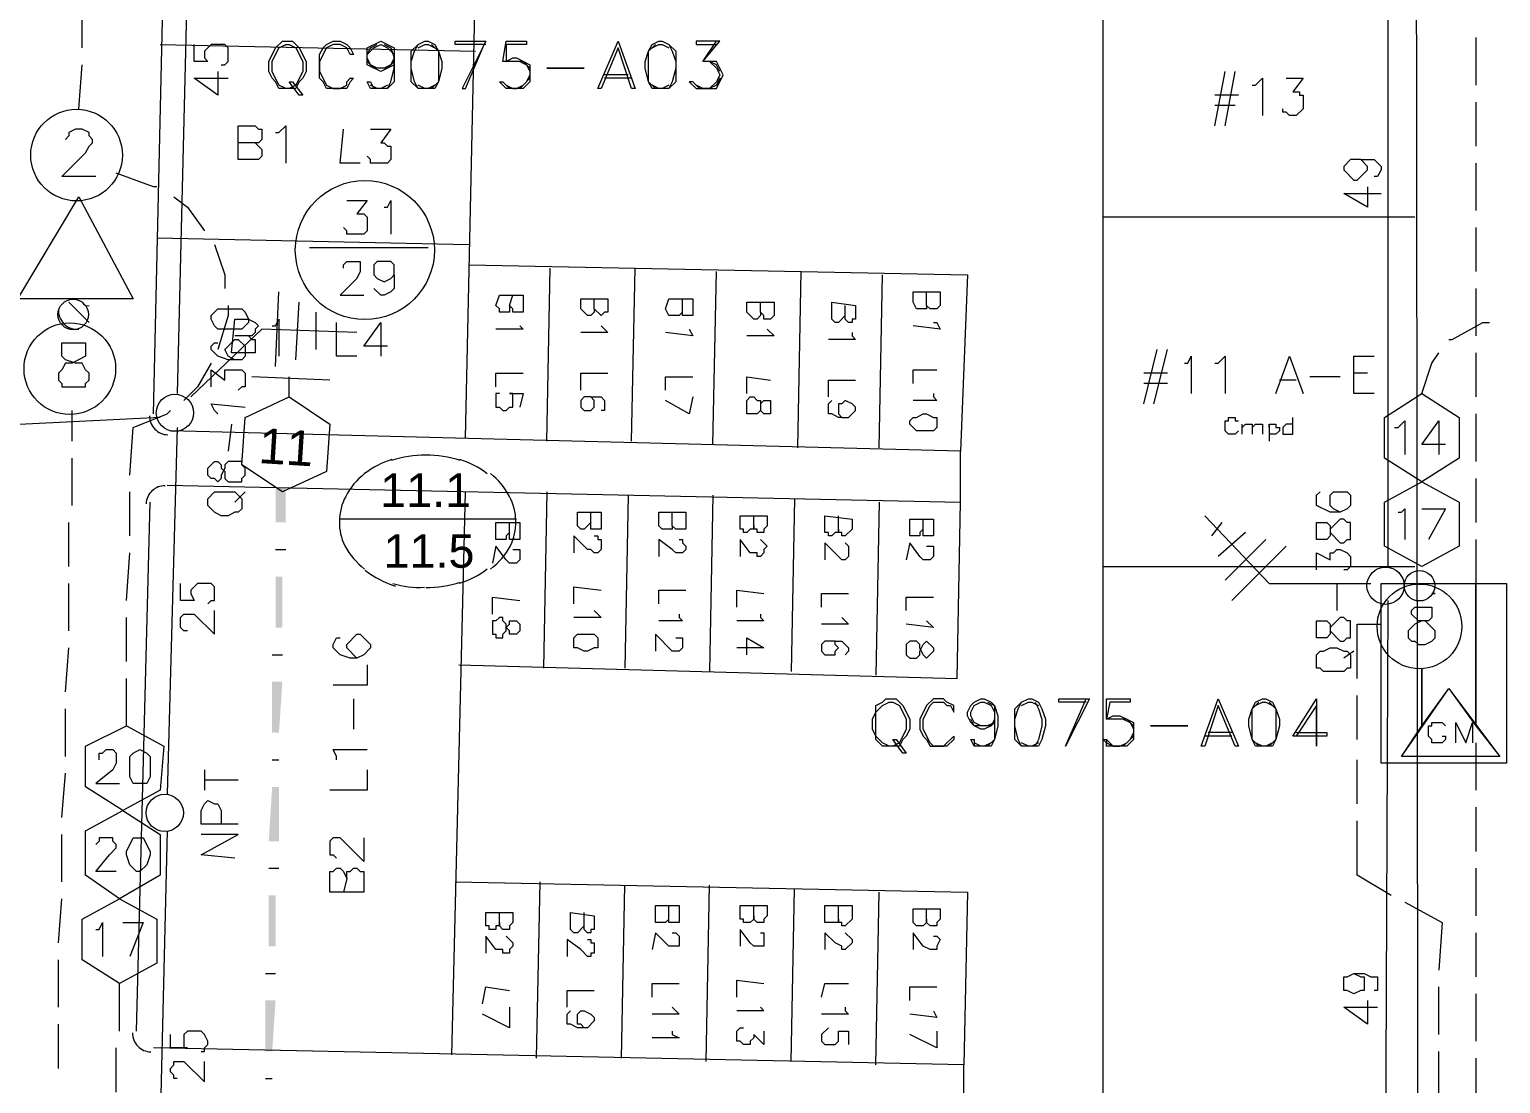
# Model space of a CAD drawing. Header units: millimetres. Extents: x 5.9 to 40.1, y 2 to 30.5.
# Drawn here: x 24.974 to 26.982, y 11.418 to 12.857 of the extents above; entities that cross this region are included whole.
import ezdxf

# ---------------------------------------------------------------- set-up
doc = ezdxf.new("R2010")
doc.units = ezdxf.units.MM
for name, color, linetype, true_color in [('PDF_S31$Actives-Amplifier', 92, 'Continuous', 0x00b800), ('PDF_S31$Actives-LineExtender', 94, 'Continuous', 0x009500), ('PDF_S31$Cable-565', 23, 'Continuous', 0xdd8a6e), ('PDF_S31$LOTS', 254, 'Continuous', 0xdcdcdc), ('PDF_S31$ROAD', 8, 'Continuous', 0x808080), ('PDF_S31$SDU', 157, 'Continuous', 0x396472), ('PDF_S31$Symbols-EndOfLine', 15, 'Continuous', 0x954a4a), ('PDF_S31$Symbols-Ground', 12, 'Continuous', 0xb80000)]:
    doc.layers.add(name, color=color, linetype=linetype, true_color=true_color)
for name, color, linetype in [('PDF_S31$CAAER01', 7, 'Continuous'), ('PDF_S31$CAEOL01', 7, 'Continuous'), ('PDF_S31$CATRM01', 7, 'Continuous'), ('PDF_S31$Passives-Highleg', 7, 'Continuous'), ('PDF_S31$Passives-Splt2way', 7, 'Continuous'), ('PDF_S31$Passives-TapOffs', 7, 'Continuous'), ('PDF_S31$POLE', 7, 'Continuous'), ('PDF_S31$STRAND', 7, 'Continuous'), ('PDF_S31$TPSYM01', 7, 'Continuous'), ('PDF_Text', 7, 'Continuous')]:
    doc.layers.add(name, color=color, linetype=linetype)
doc.styles.add('PDF ArialMT', font='arial.ttf')

msp = doc.modelspace()

# ---------------------------------------------------------------- hatches: boundary and pattern name
at = {"layer": 'PDF_S31$CAAER01', "transparency": 33554559}
for points in [[(25.3239, 12.2304), (25.3101, 12.2304), (25.3239, 12.1842)], [(25.3239, 12.1842), (25.3101, 12.2304), (25.3101, 12.1842)], [(25.3193, 12.1101), (25.3101, 12.1101), (25.3193, 12.0407)], [(25.3193, 12.0407), (25.3101, 12.1101), (25.3101, 12.0407)], [(25.3193, 11.9667), (25.3054, 11.9667), (25.3147, 11.8973)], [(25.3147, 11.8973), (25.3054, 11.9667), (25.3054, 11.8973)], [(25.3147, 11.7492), (25.3054, 11.8233), (25.3008, 11.7492)], [(25.3147, 11.8233), (25.3054, 11.8233), (25.3147, 11.7492)], [(25.3101, 11.6752), (25.3008, 11.6752), (25.3101, 11.6058)], [(25.3101, 11.6058), (25.3008, 11.6752), (25.3008, 11.6058)], [(25.3101, 11.5318), (25.2962, 11.5318), (25.3054, 11.4624)], [(25.3054, 11.4624), (25.2962, 11.5318), (25.2962, 11.4624)]]:
    msp.add_hatch(color=256, dxfattribs=at).paths.add_polyline_path(points)

# ---------------------------------------------------------------- linework, layer by layer
at = {"layer": 'PDF_S31$Actives-Amplifier', "lineweight": 13}
for points in [[(26.8185, 11.8556), (26.8185, 12.1009), (26.9897, 12.1009), (26.9897, 11.8556)], [(26.948, 11.9065), (26.948, 12.1009)], [(26.8647, 12.0685), (26.8879, 12.0685), (26.8879, 12.0546), (26.8832, 12.05), (26.874, 12.05), (26.8647, 12.0454), (26.8555, 12.0361), (26.8555, 12.0268), (26.8601, 12.0222), (26.8647, 12.0222), (26.8694, 12.0176), (26.8786, 12.0176), (26.8879, 12.0222), (26.8925, 12.0268), (26.8925, 12.0361), (26.8786, 12.05), (26.8694, 12.05), (26.8601, 12.0592), (26.8601, 12.0639)], [(26.874, 11.9065), (26.874, 11.9852), (26.874, 11.9065), (26.911, 11.9574), (26.948, 11.9065), (26.9804, 11.8649), (26.8462, 11.8649)], [(26.8462, 11.8649), (26.911, 11.9574), (26.9804, 11.8649)], [(26.1429, 11.9436), (26.1568, 11.9436), (26.1661, 11.9343), (26.1753, 11.9158), (26.1753, 11.9019), (26.1707, 11.8927), (26.1661, 11.888), (26.1614, 11.8788), (26.1383, 11.8788), (26.129, 11.888), (26.129, 11.8927), (26.1244, 11.9019), (26.1244, 11.9158), (26.129, 11.9251), (26.129, 11.9343), (26.1383, 11.9389)], [(26.1475, 11.9389), (26.1522, 11.9389), (26.1614, 11.9343), (26.1707, 11.9158), (26.1707, 11.9019), (26.1614, 11.8834), (26.1522, 11.8788), (26.1475, 11.8788), (26.1383, 11.8834), (26.129, 11.8927), (26.129, 11.9251), (26.1383, 11.9343)], [(26.2355, 11.8927), (26.2355, 11.888), (26.2262, 11.8788), (26.2216, 11.8788), (26.2077, 11.8788), (26.2031, 11.8834), (26.1938, 11.9019), (26.1938, 11.9158), (26.2031, 11.9343), (26.2077, 11.9389), (26.2216, 11.9389), (26.2262, 11.9343), (26.2308, 11.9343), (26.2355, 11.9251), (26.2355, 11.9343), (26.2262, 11.9389), (26.2216, 11.9436), (26.2077, 11.9436), (26.1984, 11.9343), (26.1892, 11.9158), (26.1892, 11.9019), (26.1938, 11.8927), (26.1984, 11.888), (26.2031, 11.8788), (26.2077, 11.8788), (26.2216, 11.8788)], [(26.3373, 11.9436), (26.3419, 11.9436), (26.3511, 11.9389), (26.3558, 11.9297), (26.3604, 11.9158), (26.3604, 11.9065), (26.3558, 11.888), (26.3511, 11.8788), (26.328, 11.8788), (26.3187, 11.888), (26.3187, 11.9297), (26.328, 11.9389)], [(26.4483, 11.9389), (26.4437, 11.9158), (26.4437, 11.9436), (26.4761, 11.9436), (26.4761, 11.9389)], [(26.5964, 11.9436), (26.6241, 11.8788), (26.6195, 11.8788), (26.5964, 11.9343), (26.5779, 11.8788), (26.5732, 11.8788)], [(26.6565, 11.9436), (26.6611, 11.9436), (26.6704, 11.9389), (26.675, 11.9297), (26.6797, 11.9158), (26.6797, 11.9065), (26.675, 11.888), (26.6704, 11.8788), (26.6473, 11.8788), (26.6426, 11.888), (26.638, 11.9065), (26.638, 11.9158), (26.6426, 11.9297), (26.6473, 11.9389)], [(26.5547, 11.9065), (26.5038, 11.9065)], [(26.1707, 11.8695), (26.1661, 11.8695), (26.1522, 11.888), (26.1568, 11.888)]]:
    msp.add_lwpolyline(points, close=True, dxfattribs=at)
for points in [[(26.291, 11.9204), (26.291, 11.9112), (26.2864, 11.9065), (26.2771, 11.9019), (26.2725, 11.9019), (26.2632, 11.9065), (26.2586, 11.9112), (26.254, 11.9204), (26.254, 11.9251), (26.2586, 11.9343), (26.2632, 11.9389), (26.2725, 11.9436), (26.2771, 11.9436), (26.2864, 11.9389), (26.291, 11.9343), (26.2956, 11.9204), (26.2956, 11.9065), (26.291, 11.888), (26.2864, 11.8788), (26.2632, 11.8788), (26.2586, 11.888), (26.2632, 11.888), (26.2632, 11.8788)], [(26.2725, 11.9065), (26.2632, 11.9112), (26.2586, 11.9204), (26.2586, 11.9251), (26.2632, 11.9343), (26.2725, 11.9389), (26.2771, 11.9389), (26.2864, 11.9343), (26.291, 11.9251)], [(26.2586, 11.9251), (26.2632, 11.9343), (26.2725, 11.9389)], [(26.2817, 11.9389), (26.291, 11.9343), (26.291, 11.888), (26.2817, 11.8788)], [(26.328, 11.8788), (26.3234, 11.888), (26.3187, 11.9065), (26.3187, 11.9158), (26.3234, 11.9297), (26.328, 11.9389)], [(26.328, 11.9343), (26.3373, 11.9389), (26.3419, 11.9389), (26.3511, 11.9343)], [(26.3465, 11.9389), (26.3511, 11.9297), (26.3558, 11.9158), (26.3558, 11.9065), (26.3511, 11.888), (26.3465, 11.8788)], [(26.4159, 11.9389), (26.3789, 11.9389), (26.3789, 11.9436), (26.4205, 11.9436), (26.3881, 11.8788), (26.4159, 11.9436)], [(26.6519, 11.8788), (26.6426, 11.888), (26.6426, 11.9297), (26.6519, 11.9389)], [(26.6473, 11.9343), (26.6565, 11.9389), (26.6611, 11.9389), (26.6704, 11.9343)], [(26.6658, 11.9389), (26.675, 11.9297), (26.675, 11.888), (26.6658, 11.8788)], [(26.7028, 11.8973), (26.7444, 11.8973), (26.7444, 11.8927), (26.6982, 11.8927), (26.7305, 11.9436), (26.7305, 11.8788), (26.7305, 11.9343), (26.7028, 11.8927)], [(26.291, 11.9158), (26.2864, 11.9065), (26.2632, 11.9065), (26.2586, 11.9158)], [(26.291, 11.9112), (26.2817, 11.9065)], [(26.4807, 11.9065), (26.4714, 11.9158), (26.4437, 11.9158), (26.4529, 11.9204), (26.4622, 11.9204), (26.4714, 11.9158), (26.4807, 11.9112), (26.4807, 11.888), (26.4714, 11.8788), (26.4437, 11.8788), (26.4437, 11.8834), (26.439, 11.888), (26.4437, 11.888), (26.4437, 11.8834), (26.4529, 11.8788), (26.4622, 11.8788), (26.4714, 11.8834), (26.4807, 11.8927)], [(26.4668, 11.9158), (26.4761, 11.9112), (26.4807, 11.9019), (26.4807, 11.8973), (26.4761, 11.888), (26.4668, 11.8788)], [(26.9017, 11.8927), (26.9064, 11.8927), (26.9064, 11.888), (26.9017, 11.8834), (26.8879, 11.8834), (26.8879, 11.888), (26.8832, 11.8927), (26.8832, 11.9065), (26.8879, 11.9065), (26.8879, 11.9112), (26.9017, 11.9112), (26.9064, 11.9065)], [(26.9203, 11.8834), (26.9203, 11.9112), (26.9341, 11.8834), (26.9434, 11.9112), (26.9434, 11.8834)], [(26.4437, 11.888), (26.4529, 11.8788)], [(26.6149, 11.8927), (26.5779, 11.8927)], [(26.6149, 11.8973), (26.5825, 11.8973)], [(26.2864, 11.8834), (26.2771, 11.8788), (26.2725, 11.8788), (26.2632, 11.8834)], [(26.3511, 11.8834), (26.3419, 11.8788), (26.3373, 11.8788), (26.328, 11.8834)], [(26.6704, 11.8834), (26.6611, 11.8788), (26.6565, 11.8788), (26.6473, 11.8834)]]:
    msp.add_lwpolyline(points, dxfattribs=at)
msp.add_circle((26.8709, 12.0423), 0.0578, dxfattribs=at)
at = {"layer": 'PDF_S31$Actives-LineExtender', "lineweight": 9}
for points in [[(25.3193, 12.8412), (25.3332, 12.8412), (25.3424, 12.8319), (25.3517, 12.8134), (25.3517, 12.7996), (25.3471, 12.7903), (25.3424, 12.7857), (25.3378, 12.7764), (25.3147, 12.7764), (25.3101, 12.7857), (25.3054, 12.7903), (25.3008, 12.7996), (25.3008, 12.8134), (25.3101, 12.8319)], [(25.3239, 12.8366), (25.3286, 12.8366), (25.3378, 12.8319), (25.3471, 12.8134), (25.3471, 12.7996), (25.3378, 12.781), (25.3286, 12.7764), (25.3239, 12.7764), (25.3147, 12.781), (25.3054, 12.7996), (25.3054, 12.8134), (25.3147, 12.8319)], [(25.3702, 12.8227), (25.3748, 12.8319), (25.3795, 12.8366), (25.3887, 12.8412), (25.398, 12.8412), (25.4072, 12.8366), (25.4118, 12.8319), (25.4165, 12.8227), (25.4118, 12.8227), (25.4072, 12.8319), (25.398, 12.8366), (25.3887, 12.8366), (25.3795, 12.8319), (25.3702, 12.8134), (25.3702, 12.7996), (25.3795, 12.781), (25.3887, 12.7764), (25.3795, 12.7764), (25.3748, 12.7857), (25.3702, 12.7903), (25.3702, 12.7996), (25.3702, 12.8134)], [(25.5136, 12.8412), (25.5183, 12.8412), (25.5275, 12.8366), (25.5322, 12.8273), (25.5368, 12.8134), (25.5368, 12.8042), (25.5322, 12.7857), (25.5275, 12.7764), (25.5044, 12.7764), (25.4951, 12.7857), (25.4951, 12.8273), (25.5044, 12.8366)], [(25.7774, 12.8412), (25.8005, 12.7764), (25.7959, 12.7764), (25.7774, 12.8319), (25.7542, 12.7764), (25.7496, 12.7764)], [(25.8329, 12.8412), (25.8375, 12.8412), (25.8468, 12.8366), (25.856, 12.8273), (25.856, 12.7857), (25.8468, 12.7764), (25.8237, 12.7764), (25.819, 12.7857), (25.8144, 12.8042), (25.8144, 12.8134), (25.819, 12.8273), (25.8237, 12.8366)], [(25.4072, 12.7764), (25.398, 12.7764), (25.4072, 12.781), (25.4072, 12.7857), (25.4118, 12.7903), (25.4165, 12.7903), (25.4118, 12.7857)], [(25.7311, 12.8042), (25.6802, 12.8042)], [(25.3471, 12.7672), (25.3424, 12.7672), (25.3286, 12.7857), (25.3332, 12.7857)], [(25.398, 12.7764), (25.3887, 12.7764)], [(24.9584, 12.4895), (25.0417, 12.6284), (25.1157, 12.4895)]]:
    msp.add_lwpolyline(points, close=True, dxfattribs=at)
for points in [[(25.472, 12.8088), (25.4535, 12.7996), (25.435, 12.8088), (25.435, 12.8319), (25.4535, 12.8412), (25.472, 12.8319), (25.472, 12.7857), (25.4627, 12.7764), (25.4396, 12.7764), (25.435, 12.7857), (25.4396, 12.7857), (25.4442, 12.7764)], [(25.4489, 12.8042), (25.4396, 12.8088), (25.435, 12.8181), (25.435, 12.8227), (25.4396, 12.8319), (25.4489, 12.8366)], [(25.435, 12.8227), (25.4442, 12.8319), (25.4535, 12.8366), (25.4627, 12.8319), (25.472, 12.8227)], [(25.4581, 12.8366), (25.4674, 12.8319), (25.472, 12.8181)], [(25.5044, 12.7764), (25.4998, 12.7857), (25.4951, 12.8042), (25.4951, 12.8134), (25.4998, 12.8273), (25.5044, 12.8366)], [(25.5044, 12.8319), (25.5136, 12.8366), (25.5183, 12.8366), (25.5275, 12.8319)], [(25.5229, 12.8366), (25.5322, 12.8273), (25.5322, 12.7857), (25.5229, 12.7764)], [(25.5969, 12.8366), (25.5949, 12.8366), (25.5969, 12.8412), (25.5946, 12.8366), (25.5645, 12.7764), (25.5692, 12.7764), (25.5949, 12.8366), (25.5946, 12.8366), (25.5553, 12.8366), (25.5553, 12.8412), (25.5969, 12.8412)], [(25.6571, 12.8042), (25.6478, 12.8134), (25.6201, 12.8134), (25.6247, 12.8412), (25.6525, 12.8412), (25.6525, 12.8366), (25.6247, 12.8366), (25.6247, 12.8134), (25.6339, 12.8181), (25.6386, 12.8181), (25.6571, 12.8088), (25.6571, 12.7857), (25.6478, 12.7764), (25.6247, 12.7764), (25.6154, 12.7857), (25.6201, 12.7857), (25.6247, 12.781), (25.6339, 12.7764), (25.6386, 12.7764), (25.6478, 12.781), (25.6571, 12.7903)], [(25.8283, 12.7764), (25.819, 12.7857), (25.819, 12.8273), (25.8283, 12.8366)], [(25.8237, 12.8319), (25.8329, 12.8366), (25.8375, 12.8366), (25.8468, 12.8319)], [(25.8468, 12.8366), (25.8514, 12.8273), (25.856, 12.8134), (25.856, 12.8042), (25.8514, 12.7857), (25.8468, 12.7764)], [(25.9023, 12.8134), (25.9116, 12.8042), (25.9162, 12.7949), (25.9116, 12.7857), (25.9023, 12.7764), (25.8931, 12.7764), (25.8838, 12.781), (25.8792, 12.7857), (25.8746, 12.7857), (25.8838, 12.7764), (25.9116, 12.7764), (25.9208, 12.7949), (25.9116, 12.8134), (25.8931, 12.8134), (25.9162, 12.8412), (25.8838, 12.8412), (25.8838, 12.8366), (25.9116, 12.8366)], [(25.9162, 12.7996), (25.9116, 12.8088), (25.9023, 12.8134), (25.8931, 12.8134), (25.9116, 12.8412)], [(25.472, 12.8134), (25.4627, 12.8042), (25.4442, 12.8042), (25.435, 12.8134)], [(25.4627, 12.7764), (25.4674, 12.7857), (25.472, 12.8042), (25.472, 12.8181), (25.4674, 12.8088), (25.4581, 12.8042)], [(25.6432, 12.8134), (25.6525, 12.8088), (25.6571, 12.7996), (25.6571, 12.7949), (25.6525, 12.7857), (25.6432, 12.7764)], [(25.7913, 12.7949), (25.7589, 12.7949)], [(25.7959, 12.7903), (25.7589, 12.7903)], [(25.9162, 12.7903), (25.9116, 12.781), (25.9023, 12.7764)], [(25.4627, 12.781), (25.4535, 12.7764), (25.4489, 12.7764), (25.4396, 12.781)], [(25.5275, 12.781), (25.5183, 12.7764), (25.5136, 12.7764), (25.5044, 12.781)], [(25.6201, 12.7857), (25.6293, 12.7764)], [(25.8468, 12.781), (25.8375, 12.7764), (25.8329, 12.7764), (25.8237, 12.781)], [(25.8792, 12.7857), (25.8884, 12.7764)]]:
    msp.add_lwpolyline(points, dxfattribs=at)
at = {"layer": 'PDF_S31$CAAER01', "lineweight": 0}
for points in [[(25.3101, 12.1471), (25.3239, 12.1471)], [(25.3054, 12.0037), (25.3193, 12.0037)], [(25.3054, 11.8603), (25.3147, 11.8603)], [(25.3008, 11.7122), (25.3147, 11.7122)], [(25.2962, 11.5688), (25.3101, 11.5688)], [(25.2962, 11.4253), (25.3054, 11.4253)]]:
    msp.add_lwpolyline(points, dxfattribs=at)
at = {"layer": 'PDF_S31$Cable-565', "lineweight": 13}
for points in [[(25.0463, 12.8319), (25.0463, 12.8921)], [(26.948, 12.8458), (26.948, 12.781)], [(25.0417, 12.7487), (25.0463, 12.8088)], [(26.948, 12.7579), (26.948, 12.6978)], [(26.948, 12.6746), (26.948, 12.6098)], [(25.1481, 12.6422), (25.1435, 12.6422), (25.0926, 12.6607)], [(25.1712, 12.6284), (25.1898, 12.6145), (25.2129, 12.5821)], [(26.948, 12.5867), (26.948, 12.5266)], [(25.2268, 12.5636), (25.2407, 12.5219), (25.2407, 12.5034)], [(26.948, 12.5034), (26.948, 12.4387)], [(25.2453, 12.4803), (25.2453, 12.4664), (25.2314, 12.4201)], [(26.911, 12.434), (26.9156, 12.434), (26.9573, 12.4572), (26.9665, 12.4572)], [(26.874, 12.36), (26.8879, 12.4016), (26.8971, 12.4155)], [(26.948, 12.4155), (26.948, 12.3554)], [(25.2221, 12.4016), (25.2036, 12.3692), (25.1851, 12.3507)], [(25.0324, 12.2952), (25.0324, 12.3369)], [(25.1111, 12.2489), (25.1157, 12.3137), (25.162, 12.3322), (25.1666, 12.3369)], [(26.948, 12.3322), (26.948, 12.2675)], [(25.0324, 12.2073), (25.0324, 12.2721)], [(25.1111, 12.1657), (25.1111, 12.2258)], [(26.948, 12.2443), (26.948, 12.1842)], [(25.0278, 12.124), (25.0278, 12.1842)], [(26.948, 12.161), (26.948, 12.1009)], [(25.1065, 12.0777), (25.1111, 12.1425)], [(25.0278, 12.0361), (25.0278, 12.1009)], [(25.1065, 11.9945), (25.1065, 12.0546)], [(26.7861, 11.9713), (26.7861, 12.0454), (26.8185, 12.0454)], [(25.0232, 11.9528), (25.0278, 12.013)], [(25.1065, 11.9065), (25.1065, 11.9713)], [(26.7861, 11.888), (26.7861, 11.9482)], [(26.948, 11.9621), (26.948, 11.9065)], [(25.0232, 11.8649), (25.0232, 11.9297)], [(26.948, 11.8834), (26.948, 11.8186)], [(26.7861, 11.8001), (26.7861, 11.8603)], [(25.0186, 11.7816), (25.0232, 11.8418)], [(26.948, 11.7955), (26.948, 11.7353)], [(26.8323, 11.6752), (26.7861, 11.703), (26.7861, 11.777)], [(25.0186, 11.6937), (25.0186, 11.7585)], [(26.948, 11.7122), (26.948, 11.6474)], [(25.0139, 11.6104), (25.0186, 11.6706)], [(26.8509, 11.6659), (26.9017, 11.6382), (26.8971, 11.5734)], [(26.948, 11.6243), (26.948, 11.5641)], [(25.0139, 11.5225), (25.0139, 11.5873)], [(25.0972, 11.4901), (25.0972, 11.5549)], [(26.8971, 11.4855), (26.8971, 11.5503)], [(26.948, 11.541), (26.948, 11.4762)], [(25.0139, 11.4392), (25.0139, 11.4994)], [(25.0926, 11.4068), (25.0926, 11.467)], [(26.8971, 11.4022), (26.8971, 11.4624)], [(26.948, 11.4531), (26.948, 11.3929)]]:
    msp.add_lwpolyline(points, dxfattribs=at)
at = {"layer": 'PDF_S31$CAEOL01', "lineweight": 9}
for points in [[(25.4688, 12.2702, 0.086815), (25.4315, 12.2508, 0.105757), (25.4058, 12.2198, 0.124555), (25.3972, 12.1857, 0.124555), (25.4045, 12.1523, 0.105757), (25.4315, 12.1206)], [(25.562, 12.2687, 0.07697), (25.5152, 12.276, 0.07697), (25.4683, 12.2687)], [(25.6034, 12.1206, 0.105757), (25.6304, 12.1523, 0.124555), (25.6378, 12.1857, 0.124555), (25.6291, 12.2198, 0.105757), (25.6034, 12.2508)]]:
    msp.add_lwpolyline(points, format="xyb", dxfattribs=at)
msp.add_lwpolyline([(25.6386, 12.1888), (25.398, 12.1888)], dxfattribs=at)
for centre, radius, start, end in [((25.5244, 12.1533), 0.1226, 52.5476, 72.3944), ((25.5152, 12.2274), 0.1365, 232.5476, 252.3945), ((25.5244, 12.2181), 0.1226, 287.6056, 307.4524), ((25.5059, 12.2135), 0.118, 252.3944, 273.642), ((25.5152, 12.2505), 0.155, 270, 287.6056)]:
    msp.add_arc(centre, radius, start, end, dxfattribs=at)
at = {"layer": 'PDF_S31$CATRM01', "lineweight": 9}
for points in [[(25.3841, 12.3785), (25.2777, 12.3831)], [(25.3286, 12.3554), (25.3286, 12.3831)]]:
    msp.add_lwpolyline(points, dxfattribs=at)
at = {"layer": 'PDF_S31$LOTS', "lineweight": 0}
for points in [[(25.5692, 12.2998), (25.583, 12.9245), (25.5923, 13.3548)], [(26.439, 13.2391), (26.439, 11.0135), (26.1244, 11.0135), (26.1429, 10.2732)], [(25.1527, 12.8366), (25.583, 12.8273)], [(26.8647, 12.6006), (26.439, 12.6006)], [(25.1481, 12.5728), (25.5738, 12.5636)], [(25.5738, 12.5358), (26.254, 12.5219), (26.2447, 12.2813)], [(25.6802, 12.2952), (25.6848, 12.5312)], [(25.7959, 12.2952), (25.8005, 12.5312)], [(25.9069, 12.2906), (25.9116, 12.5266)], [(26.0226, 12.286), (26.0272, 12.5266)], [(26.1337, 12.286), (26.1383, 12.5219)], [(25.5507, 11.4577), (25.5692, 12.2258)], [(25.6802, 12.2258), (25.6756, 11.9852)], [(25.5599, 11.9898), (26.2401, 11.9713), (26.2447, 12.2119)], [(25.7913, 12.2212), (25.7866, 11.9852)], [(25.9069, 12.2212), (25.9023, 11.9806)], [(26.018, 12.2166), (26.0134, 11.9806)], [(26.1337, 12.2119), (26.129, 11.9759)], [(26.439, 12.124), (26.8647, 12.124)], [(25.5553, 11.6937), (26.254, 11.6798), (26.2493, 11.4438)], [(25.6663, 11.4531), (25.671, 11.6937)], [(25.782, 11.4531), (25.7866, 11.6891)], [(25.8977, 11.4485), (25.9023, 11.6891)], [(26.0134, 11.4485), (26.018, 11.6844)], [(26.129, 11.4438), (26.1337, 11.6798)]]:
    msp.add_lwpolyline(points, dxfattribs=at)
at = {"layer": 'PDF_S31$Passives-Highleg', "lineweight": 9}
for points in [[(25.0278, 12.4849), (25.0556, 12.4572)], [(26.8925, 12.087), (26.8879, 12.087)]]:
    msp.add_lwpolyline(points, close=True, dxfattribs=at)
for centre in [(25.0339, 12.468), (26.8709, 12.0978)]:
    msp.add_circle(centre, 0.0208, dxfattribs=at)
for centre, radius, start, end in [((25.0394, 12.4734), 0.0256, 174.8056, 275.1944), ((25.0533, 12.4872), 0.00732, 198.4349, 288.4349)]:
    msp.add_arc(centre, radius, start, end, dxfattribs=at)
at = {"layer": 'PDF_S31$Passives-Splt2way', "lineweight": 9}
msp.add_lwpolyline([(25.0648, 12.6561), (25.0186, 12.6561), (25.0509, 12.6885), (25.0556, 12.6978), (25.0602, 12.7024), (25.0602, 12.707), (25.0556, 12.7116), (25.0556, 12.7163), (25.0463, 12.7209), (25.0371, 12.7209), (25.0278, 12.7163), (25.0278, 12.7116), (25.0232, 12.707)], dxfattribs=at)
msp.add_lwpolyline([(25.0186, 12.4294), (25.0509, 12.4294), (25.0509, 12.4109), (25.0324, 12.4016), (25.0232, 12.4016), (25.0186, 12.3924), (25.0139, 12.3878), (25.0139, 12.3785), (25.0186, 12.3739), (25.0186, 12.3692), (25.0509, 12.3692), (25.0509, 12.3739), (25.0556, 12.3785), (25.0556, 12.3878), (25.0509, 12.3924), (25.0463, 12.4016), (25.0371, 12.4016), (25.0232, 12.4063), (25.0186, 12.4109)], close=True, dxfattribs=at)
for centre in [(25.0385, 12.6855), (25.0293, 12.394)]:
    msp.add_circle(centre, 0.0625, dxfattribs=at)
at = {"layer": 'PDF_S31$Passives-TapOffs', "lineweight": 9}
for points in [[(26.8231, 12.3276), (26.874, 12.36), (26.9249, 12.3276), (26.9249, 12.2721), (26.874, 12.2397), (26.8231, 12.2721)], [(26.8231, 12.2119), (26.874, 12.2397), (26.9249, 12.2119), (26.9249, 12.1518), (26.874, 12.124), (26.8231, 12.1518)], [(25.1527, 11.8186), (25.1018, 11.7909), (25.0509, 11.8233), (25.0509, 11.8788), (25.1065, 11.9065), (25.1574, 11.8788)], [(25.125, 11.8742), (25.1342, 11.8695), (25.1389, 11.8649), (25.1389, 11.8371), (25.1342, 11.8279), (25.1157, 11.8279), (25.1111, 11.8371), (25.1111, 11.8649), (25.1157, 11.8695)], [(25.1527, 11.703), (25.0972, 11.6706), (25.0509, 11.703), (25.0509, 11.7631), (25.1018, 11.7909), (25.1527, 11.7585)], [(25.1157, 11.7539), (25.1296, 11.7539), (25.1389, 11.7353), (25.1389, 11.7307), (25.1342, 11.7168), (25.125, 11.7076), (25.1203, 11.7076), (25.1111, 11.7168), (25.1065, 11.7307), (25.1065, 11.7353)], [(25.1481, 11.5827), (25.0972, 11.5549), (25.0463, 11.5873), (25.0463, 11.6428), (25.0972, 11.6706), (25.1481, 11.6428)]]:
    msp.add_lwpolyline(points, close=True, dxfattribs=at)
for points in [[(26.837, 12.3137), (26.8416, 12.3137), (26.8509, 12.323), (26.8509, 12.2767)], [(26.9064, 12.2906), (26.874, 12.2906), (26.8971, 12.323), (26.8971, 12.2767)], [(26.8416, 12.198), (26.8462, 12.198), (26.8509, 12.2027), (26.8509, 12.161)], [(26.874, 12.2027), (26.9064, 12.2027), (26.8832, 12.161)], [(25.0695, 11.8603), (25.0695, 11.8695), (25.0741, 11.8695), (25.0787, 11.8742), (25.088, 11.8742), (25.0926, 11.8695), (25.0926, 11.8556), (25.088, 11.8464), (25.0648, 11.8279), (25.0972, 11.8279)], [(25.0926, 11.7076), (25.0648, 11.7076), (25.0833, 11.7307), (25.0926, 11.74), (25.0926, 11.7446), (25.088, 11.7492), (25.088, 11.7539), (25.0695, 11.7539), (25.0695, 11.7492), (25.0648, 11.7446)], [(25.0648, 11.6289), (25.0695, 11.6289), (25.0741, 11.6382), (25.0741, 11.5919)], [(25.1018, 11.6382), (25.1296, 11.6382), (25.1111, 11.5919)]]:
    msp.add_lwpolyline(points, dxfattribs=at)
at = {"layer": 'PDF_S31$POLE', "lineweight": 0}
for points in [[(25.2221, 12.4618), (25.2221, 12.4664), (25.2314, 12.4757), (25.2638, 12.4757), (25.2684, 12.471), (25.273, 12.4618), (25.273, 12.4572), (25.2638, 12.4479), (25.2314, 12.4479), (25.2268, 12.4525)], [(25.2453, 12.4109), (25.2407, 12.4201), (25.2545, 12.434), (25.2592, 12.434), (25.2684, 12.4248), (25.2684, 12.4109), (25.2638, 12.4063), (25.2545, 12.4063)], [(25.2175, 12.2489), (25.2175, 12.2582), (25.2268, 12.2675), (25.2314, 12.2675), (25.236, 12.2628), (25.236, 12.2582), (25.2407, 12.2536), (25.2407, 12.2443), (25.2453, 12.2397), (25.2638, 12.2397), (25.2638, 12.2443), (25.2684, 12.2489), (25.2684, 12.2582), (25.2638, 12.2628), (25.2638, 12.2675), (25.2453, 12.2675), (25.2407, 12.2628), (25.2407, 12.2582), (25.236, 12.2489), (25.236, 12.2443), (25.2314, 12.2397), (25.2268, 12.2443), (25.2221, 12.2443)], [(25.2175, 12.2073), (25.2175, 12.2166), (25.2268, 12.2258), (25.2545, 12.2258), (25.2638, 12.2166), (25.2638, 12.2027), (25.2592, 12.198), (25.2545, 12.198), (25.2453, 12.1934), (25.236, 12.1934), (25.2268, 12.198)], [(26.7537, 12.2027), (26.7491, 12.2073), (26.7491, 12.2212), (26.7537, 12.2258), (26.7722, 12.2258), (26.7768, 12.2212), (26.7768, 12.2073), (26.7722, 12.2027), (26.7629, 12.198)], [(26.7305, 12.161), (26.7305, 12.1842), (26.7444, 12.1842), (26.7491, 12.1795), (26.7491, 12.1703), (26.7629, 12.1564), (26.7676, 12.1564), (26.7722, 12.161), (26.7768, 12.161), (26.7768, 12.1842), (26.7722, 12.1842), (26.7676, 12.1888), (26.7629, 12.1888), (26.7491, 12.1749), (26.7491, 12.1657), (26.7444, 12.161)], [(26.7305, 12.0268), (26.7305, 12.05), (26.7444, 12.05), (26.7491, 12.0454), (26.7491, 12.0361), (26.7629, 12.0222), (26.7676, 12.0222), (26.7722, 12.0268), (26.7768, 12.0268), (26.7768, 12.05), (26.7722, 12.05), (26.7676, 12.0546), (26.7629, 12.0546), (26.7491, 12.0407), (26.7491, 12.0315), (26.7444, 12.0268)], [(26.7305, 11.9852), (26.7305, 12.0037), (26.7352, 12.0083), (26.7398, 12.0083), (26.7491, 12.013), (26.7583, 12.013), (26.7676, 12.0083), (26.7722, 12.0083), (26.7768, 12.0037), (26.7768, 11.9852), (26.7722, 11.9852), (26.7676, 11.9806), (26.7398, 11.9806), (26.7352, 11.9852)]]:
    msp.add_lwpolyline(points, close=True, dxfattribs=at)
for points in [[(25.2545, 12.4063), (25.2453, 12.4063), (25.2314, 12.4109), (25.2221, 12.4201), (25.2221, 12.4248), (25.2268, 12.4294), (25.2314, 12.4294)], [(25.2221, 12.3692), (25.2221, 12.3924), (25.2407, 12.3785), (25.2407, 12.3924), (25.2638, 12.3924), (25.2684, 12.3878), (25.2684, 12.3692), (25.2638, 12.3692), (25.2592, 12.3646)], [(25.2314, 12.3322), (25.2268, 12.3369), (25.2221, 12.3461), (25.2684, 12.3415)], [(25.2499, 12.3183), (25.2453, 12.2813)], [(25.2684, 12.2258), (25.2545, 12.2119)], [(26.7629, 12.198), (26.7491, 12.198), (26.7305, 12.2073), (26.7305, 12.2212), (26.7352, 12.2258)], [(26.7305, 12.1194), (26.7305, 12.1425), (26.7491, 12.1333), (26.7491, 12.1425), (26.7537, 12.1425), (26.7583, 12.1471), (26.7629, 12.1471), (26.7722, 12.1425), (26.7768, 12.1379), (26.7768, 12.124), (26.7722, 12.1194), (26.7676, 12.1194)], [(26.7583, 12.1009), (26.7583, 12.0639)], [(26.7814, 12.0083), (26.7676, 11.9991)], [(25.2129, 11.8464), (25.2129, 11.8186)], [(25.2592, 11.8325), (25.2129, 11.8325)], [(25.2592, 11.7724), (25.2083, 11.7724), (25.2083, 11.7909), (25.2129, 11.8001), (25.2175, 11.8047), (25.2268, 11.8001), (25.2314, 11.8001), (25.236, 11.7909), (25.236, 11.7724)], [(25.2545, 11.7261), (25.2083, 11.7307), (25.2592, 11.7585), (25.2083, 11.7585)]]:
    msp.add_lwpolyline(points, dxfattribs=at)
for centre in [(25.1727, 12.3338), (26.8246, 12.0978), (25.1589, 11.7878)]:
    msp.add_circle(centre, 0.0254, dxfattribs=at)
at = {"layer": 'PDF_S31$ROAD', "lineweight": 0}
for points in [[(26.8647, 14.5902), (26.8694, 10.338)], [(25.1435, 12.3322), (25.1944, 14.5624)], [(25.162, 12.2351), (26.2447, 12.2119), (26.2447, 12.2813), (25.1666, 12.3091)], [(25.1203, 11.4901), (25.1389, 12.2119)], [(25.1435, 11.3976), (26.2493, 11.3698), (26.2493, 11.4438), (25.1435, 11.467)]]:
    msp.add_lwpolyline(points, dxfattribs=at)
for centre, start, end in [((25.1635, 12.3292), 178.6652, 268.6652), ((25.1589, 12.2089), 88.6652, 178.6652), ((25.1403, 11.487), 178.6652, 268.6652)]:
    msp.add_arc(centre, 0.0254, start, end, dxfattribs=at)
at = {"layer": 'PDF_S31$SDU', "lineweight": 0}
for points in [[(26.5917, 12.7255), (26.6056, 12.7996)], [(26.6056, 12.7255), (26.6195, 12.7996)], [(26.6426, 12.781), (26.6473, 12.781), (26.6565, 12.7903), (26.6565, 12.7394)], [(26.6889, 12.7903), (26.712, 12.7903), (26.6982, 12.7718), (26.7074, 12.7718), (26.7074, 12.7672), (26.712, 12.7672), (26.712, 12.7487), (26.7028, 12.7394), (26.6935, 12.7394), (26.6889, 12.744), (26.6843, 12.744), (26.6843, 12.7487)], [(26.6241, 12.7672), (26.5917, 12.7672)], [(26.6195, 12.7533), (26.5917, 12.7533)], [(25.2823, 12.7024), (25.2915, 12.6931), (25.2915, 12.6839), (25.2869, 12.6793), (25.2592, 12.6793), (25.2592, 12.7255), (25.2823, 12.7255), (25.2869, 12.7209), (25.2915, 12.7209), (25.2915, 12.707), (25.2869, 12.7024), (25.2592, 12.7024)], [(25.3101, 12.7163), (25.3147, 12.7163), (25.3239, 12.7255), (25.3239, 12.6746)], [(25.4257, 12.6746), (25.398, 12.6746), (25.4026, 12.7209)], [(25.4396, 12.7209), (25.4674, 12.7209), (25.4535, 12.7024), (25.4581, 12.7024), (25.4627, 12.6978), (25.4674, 12.6978), (25.4674, 12.6793), (25.4627, 12.6746), (25.4396, 12.6746), (25.4396, 12.6793), (25.435, 12.6839)], [(25.6293, 12.4803), (25.6293, 12.471), (25.6154, 12.471), (25.6154, 12.4757), (25.6108, 12.4803), (25.6154, 12.4942), (25.6478, 12.4942), (25.6478, 12.471), (25.6339, 12.471), (25.6339, 12.4757), (25.6293, 12.4803), (25.6339, 12.4942)], [(25.745, 12.4757), (25.745, 12.471), (25.7404, 12.4664), (25.7357, 12.4664), (25.7265, 12.4757), (25.7265, 12.4895), (25.7635, 12.4895), (25.7635, 12.471), (25.7589, 12.471), (25.7542, 12.4664), (25.745, 12.4757), (25.745, 12.4895)], [(25.8653, 12.471), (25.8607, 12.4664), (25.8468, 12.4664), (25.8422, 12.4757), (25.8468, 12.4895), (25.8792, 12.4895), (25.8792, 12.4664), (25.8653, 12.4664), (25.8653, 12.4895)], [(26.1984, 12.4803), (26.1984, 12.4757), (26.1846, 12.4757), (26.1799, 12.4849), (26.1799, 12.4988), (26.2169, 12.4988), (26.2169, 12.4803), (26.2123, 12.4757), (26.2031, 12.4757), (26.1984, 12.4803), (26.1984, 12.4988)], [(25.9717, 12.471), (25.9717, 12.4664), (25.9671, 12.4618), (25.9625, 12.4618), (25.9532, 12.471), (25.9532, 12.4849), (25.9902, 12.4849), (25.9902, 12.4664), (25.9856, 12.4618), (25.9763, 12.4618), (25.9763, 12.4664), (25.9717, 12.471), (25.9717, 12.4849)], [(26.0874, 12.4664), (26.0781, 12.4572), (26.0735, 12.4572), (26.0689, 12.4618), (26.0689, 12.4849), (26.1013, 12.4803), (26.1013, 12.4618), (26.0966, 12.4618), (26.0966, 12.4572), (26.092, 12.4572), (26.0874, 12.4618), (26.0874, 12.4803)], [(25.273, 12.4387), (25.2777, 12.434), (25.2823, 12.434), (25.2823, 12.4155), (25.2499, 12.4155), (25.2545, 12.4618), (25.273, 12.4618), (25.2823, 12.4572), (25.2869, 12.4525), (25.2823, 12.4479), (25.2823, 12.4433), (25.2777, 12.4387), (25.2545, 12.4387)], [(25.3054, 12.4525), (25.3101, 12.4525), (25.3147, 12.4618), (25.3147, 12.4109)], [(25.4211, 12.4109), (25.3933, 12.4109), (25.3933, 12.4572)], [(25.4627, 12.4248), (25.4304, 12.4248), (25.4535, 12.4572), (25.4535, 12.4109)], [(25.6432, 12.4525), (25.6478, 12.4479), (25.6108, 12.4479)], [(25.7542, 12.4525), (25.7635, 12.4433), (25.7265, 12.4433)], [(25.8746, 12.4479), (25.8792, 12.4387), (25.8422, 12.4433)], [(25.981, 12.4479), (25.9902, 12.4387), (25.9532, 12.4387)], [(26.2077, 12.4572), (26.2123, 12.4572), (26.2169, 12.4479), (26.1799, 12.4525)], [(26.0966, 12.4433), (26.0966, 12.4387), (26.1013, 12.434), (26.0643, 12.434)], [(26.4946, 12.3461), (26.5131, 12.4201)], [(26.5085, 12.3461), (26.527, 12.4201)], [(26.5501, 12.4016), (26.5547, 12.4016), (26.5593, 12.4109), (26.5593, 12.36)], [(26.5917, 12.4016), (26.5964, 12.4016), (26.6056, 12.4109), (26.6056, 12.36)], [(26.675, 12.36), (26.6935, 12.4109), (26.712, 12.36)], [(26.8092, 12.36), (26.7814, 12.36), (26.7814, 12.4109), (26.8092, 12.4109)], [(25.6108, 12.3692), (25.6108, 12.3878), (25.6478, 12.3878)], [(25.7265, 12.3646), (25.7265, 12.3878), (25.7635, 12.3878)], [(26.1799, 12.3739), (26.1799, 12.3924), (26.2123, 12.3924)], [(26.527, 12.3878), (26.4946, 12.3878)], [(26.8, 12.3878), (26.7814, 12.3878)], [(25.8422, 12.3646), (25.8422, 12.3831), (25.8792, 12.3831)], [(25.9532, 12.36), (25.9532, 12.3831), (25.9856, 12.3785)], [(26.0643, 12.3554), (26.0643, 12.3785), (26.1013, 12.3785)], [(26.527, 12.3739), (26.4946, 12.3739)], [(26.7028, 12.3785), (26.6797, 12.3785)], [(26.7629, 12.3831), (26.7213, 12.3831)], [(25.6154, 12.36), (25.6108, 12.36), (25.6108, 12.3415), (25.6154, 12.3415), (25.6201, 12.3369), (25.6247, 12.3369), (25.6293, 12.3415), (25.6339, 12.3415), (25.6339, 12.36), (25.6293, 12.36), (25.6478, 12.36), (25.6432, 12.3415)], [(25.7404, 12.3554), (25.7311, 12.3554), (25.7265, 12.3507), (25.7265, 12.3415), (25.7311, 12.3369), (25.7404, 12.3369), (25.745, 12.3415), (25.745, 12.3507), (25.7404, 12.3554), (25.7542, 12.3554), (25.7589, 12.3507), (25.7589, 12.3369), (25.7542, 12.3369)], [(25.8792, 12.3554), (25.8746, 12.3322), (25.8422, 12.3507)], [(25.9717, 12.3461), (25.9763, 12.3507), (25.9856, 12.3507), (25.9856, 12.3322), (25.9763, 12.3322), (25.9717, 12.3369), (25.9671, 12.3322), (25.9532, 12.3322), (25.9532, 12.3507), (25.9578, 12.3554), (25.9625, 12.3554), (25.9671, 12.3507), (25.9717, 12.3507), (25.9717, 12.3461), (25.9717, 12.3369)], [(26.0828, 12.3276), (26.092, 12.3276), (26.1013, 12.3369), (26.1013, 12.3415), (26.0966, 12.3461), (26.0874, 12.3507), (26.0828, 12.3461), (26.0781, 12.3461), (26.0781, 12.3322), (26.0828, 12.3276), (26.0781, 12.3276), (26.0689, 12.3322), (26.0643, 12.3322), (26.0643, 12.3461), (26.0689, 12.3507)], [(26.2077, 12.36), (26.2077, 12.3554), (26.2123, 12.3507), (26.1799, 12.3507)], [(26.6241, 12.3091), (26.6195, 12.3045), (26.6102, 12.3045), (26.6056, 12.3091), (26.6056, 12.323), (26.6102, 12.323), (26.6102, 12.3276), (26.6195, 12.3276), (26.6195, 12.323), (26.6241, 12.323)], [(26.6982, 12.3137), (26.6982, 12.3183), (26.6889, 12.3183), (26.6843, 12.3137), (26.6843, 12.3045), (26.6982, 12.3045), (26.6982, 12.3276)], [(26.6288, 12.3045), (26.6288, 12.3183)], [(26.6288, 12.3137), (26.6334, 12.3183), (26.6426, 12.3183), (26.6426, 12.3045)], [(26.6426, 12.3137), (26.6473, 12.3183), (26.6565, 12.3183), (26.6565, 12.3045)], [(26.6658, 12.3137), (26.6658, 12.3183), (26.6658, 12.2952)], [(26.6658, 12.3183), (26.675, 12.3183), (26.675, 12.3137), (26.6797, 12.3137), (26.6797, 12.3091), (26.675, 12.3045), (26.6658, 12.3045)], [(25.7404, 12.1842), (25.7311, 12.1749), (25.7265, 12.1749), (25.7219, 12.1795), (25.7219, 12.198), (25.7542, 12.198), (25.7542, 12.1749), (25.7404, 12.1749), (25.7404, 12.198)], [(25.8514, 12.1795), (25.8514, 12.1749), (25.8375, 12.1749), (25.8329, 12.1795), (25.8329, 12.198), (25.8699, 12.198), (25.8699, 12.1749), (25.856, 12.1749), (25.8514, 12.1795), (25.8514, 12.198)], [(25.9625, 12.1795), (25.9625, 12.1749), (25.9578, 12.1749), (25.9532, 12.1703), (25.9486, 12.1703), (25.9486, 12.1749), (25.944, 12.1749), (25.944, 12.1934), (25.981, 12.1934), (25.981, 12.1795), (25.9763, 12.1749), (25.9763, 12.1703), (25.9671, 12.1703), (25.9671, 12.1749), (25.9625, 12.1749), (25.9625, 12.1934)], [(26.0781, 12.1749), (26.0781, 12.1703), (26.0735, 12.1703), (26.0689, 12.1657), (26.0643, 12.1657), (26.0643, 12.1703), (26.0596, 12.1703), (26.0596, 12.1934), (26.0966, 12.1888), (26.0966, 12.1749), (26.0874, 12.1657), (26.0828, 12.1657), (26.0828, 12.1703), (26.0781, 12.1703), (26.0781, 12.1934)], [(26.1938, 12.1749), (26.1892, 12.1703), (26.1892, 12.1657), (26.1753, 12.1657), (26.1753, 12.1888), (26.2077, 12.1888), (26.2077, 12.1657), (26.1938, 12.1657), (26.1938, 12.1888)], [(25.6293, 12.1703), (25.6247, 12.1657), (25.6247, 12.161), (25.6108, 12.161), (25.6108, 12.1842), (25.6432, 12.1842), (25.6432, 12.161), (25.6293, 12.161), (25.6293, 12.1842)], [(25.745, 12.1657), (25.7496, 12.1657), (25.7496, 12.161), (25.7542, 12.161), (25.7542, 12.1471), (25.7496, 12.1425), (25.745, 12.1425), (25.7404, 12.1471), (25.7357, 12.1471), (25.7172, 12.1657), (25.7172, 12.1425)], [(25.6339, 12.1471), (25.6432, 12.1471), (25.6432, 12.1333), (25.6386, 12.1286), (25.6293, 12.1286), (25.6247, 12.1333), (25.6108, 12.1518), (25.6062, 12.1286)], [(25.8607, 12.161), (25.8653, 12.161), (25.8653, 12.1564), (25.8699, 12.1518), (25.8699, 12.1471), (25.8653, 12.1425), (25.856, 12.1425), (25.8514, 12.1471), (25.8329, 12.161), (25.8329, 12.1379)], [(25.9717, 12.161), (25.981, 12.1518), (25.9763, 12.1471), (25.9763, 12.1425), (25.9717, 12.1379), (25.9671, 12.1379), (25.9671, 12.1425), (25.9578, 12.1425), (25.944, 12.161), (25.944, 12.1379)], [(26.0874, 12.1564), (26.092, 12.1518), (26.092, 12.1379), (26.0874, 12.1333), (26.0828, 12.1333), (26.0596, 12.1564), (26.0596, 12.1333)], [(26.1984, 12.1518), (26.2077, 12.1518), (26.2077, 12.1379), (26.2031, 12.1333), (26.1938, 12.1333), (26.1892, 12.1379), (26.1753, 12.1564), (26.1707, 12.1333)], [(25.7172, 12.0731), (25.7172, 12.0963), (25.7542, 12.0916)], [(25.8329, 12.0731), (25.8329, 12.0916), (25.8699, 12.0916)], [(25.9393, 12.0685), (25.9393, 12.0916), (25.9763, 12.087)], [(26.055, 12.0685), (26.055, 12.087), (26.092, 12.087)], [(25.6062, 12.0592), (25.6062, 12.0824), (25.6432, 12.0777)], [(26.1707, 12.0639), (26.1707, 12.0824), (26.2077, 12.0824)], [(25.745, 12.0639), (25.7542, 12.0546), (25.7172, 12.0546)], [(25.8607, 12.0592), (25.8607, 12.0546), (25.8653, 12.05), (25.8329, 12.05)], [(25.9717, 12.0592), (25.9717, 12.0546), (25.9763, 12.05), (25.9393, 12.05)], [(26.0828, 12.0546), (26.092, 12.0454), (26.055, 12.0454)], [(26.1984, 12.05), (26.2077, 12.0407), (26.1707, 12.0454)], [(25.4211, 11.9991), (25.4072, 12.013), (25.4072, 12.0176), (25.4211, 12.0315), (25.4257, 12.0315), (25.4396, 12.0176), (25.4396, 12.013), (25.4304, 12.0037), (25.4211, 11.9991), (25.4118, 11.9991), (25.398, 12.0037), (25.3887, 12.013), (25.3887, 12.0176), (25.3933, 12.0268), (25.398, 12.0268)], [(25.856, 12.0268), (25.8653, 12.0268), (25.8653, 12.013), (25.8607, 12.0083), (25.8514, 12.0083), (25.8283, 12.0315), (25.8283, 12.0083)], [(25.9532, 12.0037), (25.9532, 12.0268), (25.9763, 12.013), (25.9393, 12.013)], [(26.0735, 12.0222), (26.0596, 12.0222), (26.055, 12.0176), (26.055, 12.0083), (26.0596, 12.0037), (26.0735, 12.0037), (26.0735, 12.0083), (26.0781, 12.013), (26.0735, 12.0176), (26.0735, 12.0222), (26.0828, 12.0222), (26.092, 12.013), (26.092, 12.0083), (26.0874, 12.0037)], [(25.435, 11.9898), (25.435, 11.9621), (25.3887, 11.9621)], [(25.4165, 11.9436), (25.4165, 11.9019)], [(25.3933, 11.8603), (25.3933, 11.8649), (25.3887, 11.8742), (25.435, 11.8742)], [(25.435, 11.8464), (25.435, 11.8186), (25.3841, 11.8186)], [(25.4304, 11.7539), (25.4304, 11.7215), (25.398, 11.7539), (25.3887, 11.7539), (25.3841, 11.7492), (25.3841, 11.7307), (25.3887, 11.7307), (25.3933, 11.7261)], [(25.4072, 11.6983), (25.4072, 11.7076), (25.4118, 11.7076), (25.4165, 11.7122), (25.4211, 11.7122), (25.4257, 11.7076), (25.4304, 11.7076), (25.4304, 11.6798), (25.3841, 11.6798), (25.3841, 11.7076), (25.3887, 11.7076), (25.3933, 11.7122), (25.398, 11.7122), (25.4026, 11.7076), (25.4072, 11.6983), (25.4026, 11.6798)], [(25.6154, 11.6382), (25.6154, 11.6336), (25.6108, 11.6336), (25.6108, 11.6289), (25.6016, 11.6289), (25.6016, 11.6336), (25.5969, 11.6336), (25.5969, 11.6521), (25.6339, 11.6521), (25.6339, 11.6382), (25.6293, 11.6336), (25.6293, 11.6289), (25.6201, 11.6289), (25.6154, 11.6336), (25.6154, 11.6521)], [(25.7311, 11.6336), (25.7219, 11.6243), (25.7172, 11.6243), (25.7126, 11.6289), (25.7126, 11.6521), (25.745, 11.6474), (25.745, 11.6289), (25.7404, 11.6289), (25.7404, 11.6243), (25.7357, 11.6243), (25.7311, 11.6289), (25.7311, 11.6521)], [(25.8468, 11.6428), (25.8422, 11.6382), (25.8283, 11.6382), (25.8283, 11.6613), (25.8607, 11.6613), (25.8607, 11.6382), (25.8468, 11.6382), (25.8468, 11.6613)], [(25.9625, 11.6474), (25.9625, 11.6428), (25.9578, 11.6382), (25.9486, 11.6382), (25.9486, 11.6428), (25.944, 11.6428), (25.944, 11.6613), (25.981, 11.6613), (25.981, 11.6474), (25.9763, 11.6428), (25.9763, 11.6382), (25.9671, 11.6382), (25.9625, 11.6428), (25.9625, 11.6613)], [(26.0781, 11.6428), (26.0781, 11.6382), (26.0596, 11.6382), (26.0596, 11.6613), (26.0966, 11.6613), (26.0966, 11.6428), (26.0874, 11.6336), (26.0828, 11.6336), (26.0828, 11.6382), (26.0781, 11.6382), (26.0781, 11.6613)], [(26.1984, 11.6428), (26.1984, 11.6382), (26.1938, 11.6336), (26.1846, 11.6336), (26.1799, 11.6382), (26.1799, 11.6567), (26.2169, 11.6567), (26.2169, 11.6428), (26.2123, 11.6382), (26.2123, 11.6336), (26.2031, 11.6336), (26.1984, 11.6382), (26.1984, 11.6567)], [(25.8514, 11.6243), (25.856, 11.6243), (25.8607, 11.6197), (25.8607, 11.6058), (25.8468, 11.6058), (25.8283, 11.6243), (25.8237, 11.6012)], [(25.9717, 11.6243), (25.9763, 11.6243), (25.9763, 11.6058), (25.9625, 11.6058), (25.9578, 11.6104), (25.944, 11.6289), (25.944, 11.6058)], [(26.0874, 11.6243), (26.0966, 11.615), (26.0966, 11.6104), (26.0874, 11.6012), (26.0828, 11.6012), (26.0828, 11.6058), (26.0735, 11.6104), (26.0596, 11.6243), (26.0596, 11.6012)], [(26.2077, 11.6197), (26.2123, 11.6197), (26.2169, 11.615), (26.2123, 11.6058), (26.2123, 11.6012), (26.2031, 11.6012), (26.1938, 11.6058), (26.1799, 11.6243), (26.1799, 11.6012)], [(25.6247, 11.6197), (25.6339, 11.6104), (25.6339, 11.6058), (25.6293, 11.6012), (25.6293, 11.5965), (25.6201, 11.5965), (25.6201, 11.6012), (25.6108, 11.6012), (25.5969, 11.6197), (25.5969, 11.5965)], [(25.7357, 11.615), (25.7404, 11.615), (25.7404, 11.6104), (25.745, 11.6104), (25.745, 11.5965), (25.7404, 11.5965), (25.7404, 11.5919), (25.7357, 11.5919), (25.7265, 11.6012), (25.708, 11.615), (25.708, 11.5919)], [(25.5923, 11.5271), (25.5969, 11.5503), (25.6293, 11.5456)], [(25.708, 11.5225), (25.708, 11.5456), (25.745, 11.5456)], [(25.8237, 11.5364), (25.8237, 11.5549), (25.8607, 11.5549)], [(25.9393, 11.5364), (25.9393, 11.5595), (25.9763, 11.5549)], [(26.055, 11.5364), (26.0596, 11.5549), (26.092, 11.5549)], [(26.1753, 11.5318), (26.1753, 11.5503), (26.2123, 11.5503)], [(25.6293, 11.5225), (25.6293, 11.4947), (25.5923, 11.5132)], [(25.8514, 11.5225), (25.8607, 11.5132), (25.8237, 11.5132)], [(25.9717, 11.5225), (25.9763, 11.5179), (25.9393, 11.5179)], [(26.0874, 11.5225), (26.0874, 11.5179), (26.092, 11.5132), (26.055, 11.5132)], [(25.7311, 11.4947), (25.7219, 11.4947), (25.7126, 11.4994), (25.708, 11.4994), (25.708, 11.5132), (25.7126, 11.5179)], [(26.2077, 11.5179), (26.2123, 11.5086), (26.1753, 11.5132)], [(25.8514, 11.4901), (25.8514, 11.4855), (25.8607, 11.4809), (25.8237, 11.4809)], [(25.9763, 11.4901), (25.9763, 11.4716), (25.9625, 11.4855), (25.9625, 11.4809), (25.9578, 11.4762), (25.9578, 11.4716), (25.9486, 11.4716), (25.944, 11.4762), (25.9393, 11.4762), (25.9393, 11.4901), (25.944, 11.4947), (25.9486, 11.4947)], [(26.0643, 11.4947), (26.055, 11.4855), (26.055, 11.4762), (26.0596, 11.4716), (26.0735, 11.4716), (26.0781, 11.4762), (26.0781, 11.4901), (26.092, 11.4901), (26.092, 11.4716)], [(26.2123, 11.4901), (26.2123, 11.467), (26.1753, 11.4855)]]:
    msp.add_lwpolyline(points, dxfattribs=at)
for points in [[(26.2123, 12.3276), (26.2123, 12.3137), (26.2077, 12.3091), (26.1846, 12.3091), (26.1753, 12.3183), (26.1753, 12.323), (26.1799, 12.3276), (26.1846, 12.3276), (26.1938, 12.3322), (26.1984, 12.3322), (26.2077, 12.3276)], [(25.6293, 12.0454), (25.6293, 12.05), (25.6386, 12.05), (25.6432, 12.0454), (25.6432, 12.0361), (25.6386, 12.0315), (25.6293, 12.0315), (25.6293, 12.0361), (25.6247, 12.0407), (25.6247, 12.0454), (25.6201, 12.05), (25.6201, 12.0546), (25.6154, 12.0546), (25.6108, 12.05), (25.6062, 12.05), (25.6062, 12.0315), (25.6108, 12.0315), (25.6108, 12.0268), (25.6201, 12.0268), (25.6201, 12.0315), (25.6247, 12.0361), (25.6247, 12.0407)], [(25.7496, 12.0268), (25.7496, 12.013), (25.745, 12.013), (25.7357, 12.0083), (25.7311, 12.0083), (25.7219, 12.013), (25.7172, 12.013), (25.7172, 12.0268), (25.7219, 12.0315), (25.745, 12.0315)], [(26.2077, 12.013), (26.2077, 12.0083), (26.1984, 11.9991), (26.1938, 12.0037), (26.1892, 12.013), (26.1892, 12.0176), (26.1846, 12.0222), (26.1753, 12.0222), (26.1707, 12.0176), (26.1707, 12.0037), (26.1753, 11.9991), (26.1846, 11.9991), (26.1892, 12.0037), (26.1892, 12.0083), (26.1938, 12.0176), (26.1984, 12.0222)], [(25.7265, 11.4994), (25.7219, 11.4994), (25.7219, 11.5132), (25.7265, 11.5179), (25.7311, 11.5179), (25.7404, 11.5132), (25.745, 11.5086), (25.745, 11.504), (25.7357, 11.4947), (25.7311, 11.4947)]]:
    msp.add_lwpolyline(points, close=True, dxfattribs=at)
at = {"layer": 'PDF_S31$STRAND', "color": 254, "lineweight": 0, "true_color": 0xdcdcdc}
for points in [[(25.199, 13.3132), (25.1759, 12.36)], [(26.8277, 13.1882), (26.8277, 12.124)], [(25.1527, 12.3276), (24.1348, 12.2767)], [(25.1759, 12.3137), (25.162, 11.814)], [(26.8277, 12.0777), (26.8231, 11.0135)], [(25.162, 11.7631), (25.1481, 11.1755)]]:
    msp.add_lwpolyline(points, dxfattribs=at)
at = {"layer": 'PDF_S31$STRAND', "lineweight": 0}
for points in [[(25.236, 12.8088), (25.2407, 12.8088), (25.2453, 12.8134), (25.2453, 12.8319), (25.2407, 12.8366), (25.2221, 12.8366), (25.2129, 12.8273), (25.2129, 12.8181), (25.2175, 12.8134), (25.199, 12.8134), (25.199, 12.8366)], [(25.2314, 12.7996), (25.2314, 12.7672), (25.199, 12.7903), (25.2453, 12.7903)], [(26.7907, 12.6793), (26.7768, 12.6793), (26.7676, 12.67), (26.7676, 12.6654), (26.7814, 12.6515), (26.7861, 12.6515), (26.8, 12.6654), (26.8, 12.67), (26.7907, 12.6793), (26.8092, 12.6793), (26.8185, 12.67), (26.8185, 12.6654), (26.8138, 12.6561), (26.8092, 12.6561)], [(26.8, 12.6422), (26.8, 12.6145), (26.7676, 12.633), (26.8185, 12.633)], [(25.2175, 12.0731), (25.2221, 12.0777), (25.2268, 12.0777), (25.2268, 12.0963), (25.2221, 12.1009), (25.2036, 12.1009), (25.1944, 12.0916), (25.1944, 12.087), (25.199, 12.0777), (25.1805, 12.0777), (25.1805, 12.1009)], [(25.1898, 12.0361), (25.1851, 12.0361), (25.1805, 12.0407), (25.1805, 12.0546), (25.1851, 12.0592), (25.199, 12.0592), (25.2268, 12.0315), (25.2268, 12.0639)], [(26.7814, 11.5688), (26.7953, 11.5688), (26.8046, 11.5641), (26.8138, 11.5641), (26.8138, 11.5456), (26.8092, 11.5456)], [(26.8, 11.5318), (26.8, 11.4994), (26.7676, 11.5225), (26.8138, 11.5225)], [(25.2083, 11.4624), (25.2129, 11.4624), (25.2129, 11.467), (25.2175, 11.4716), (25.2175, 11.4762), (25.2129, 11.4855), (25.2083, 11.4901), (25.1898, 11.4901), (25.1851, 11.4855), (25.1851, 11.467), (25.1898, 11.467), (25.1666, 11.467), (25.1666, 11.4855)], [(25.1759, 11.4253), (25.1712, 11.4253), (25.1712, 11.43), (25.1666, 11.4346), (25.1666, 11.4392), (25.1712, 11.4438), (25.1712, 11.4485), (25.1851, 11.4485), (25.2129, 11.4207), (25.2129, 11.4485)]]:
    msp.add_lwpolyline(points, dxfattribs=at)
msp.add_lwpolyline([(26.7907, 11.5641), (26.7953, 11.5641), (26.7953, 11.5456), (26.7907, 11.5456), (26.7814, 11.541), (26.7722, 11.5456), (26.7676, 11.5456), (26.7676, 11.5641), (26.7722, 11.5641), (26.7814, 11.5688)], close=True, dxfattribs=at)
at = {"layer": 'PDF_S31$Symbols-EndOfLine', "lineweight": 0}
for points in [[(25.4072, 12.6237), (25.435, 12.6237), (25.4211, 12.6052), (25.4304, 12.6052), (25.435, 12.6006), (25.435, 12.5821), (25.4304, 12.5775), (25.4072, 12.5775), (25.4072, 12.5821), (25.4026, 12.5867)], [(25.4581, 12.6145), (25.4627, 12.6145), (25.4674, 12.6237), (25.4674, 12.5775)], [(25.5183, 12.559), (25.3563, 12.559)], [(25.4026, 12.5312), (25.4026, 12.5358), (25.4072, 12.5404), (25.4257, 12.5404), (25.4257, 12.5266), (25.4211, 12.5173), (25.398, 12.4942), (25.4304, 12.4942)], [(25.472, 12.5219), (25.472, 12.5358), (25.4674, 12.5404), (25.4489, 12.5404), (25.4442, 12.5358), (25.4442, 12.5219), (25.4489, 12.5173), (25.4581, 12.5127), (25.4674, 12.5173), (25.472, 12.5219), (25.472, 12.5034), (25.4674, 12.4988), (25.4581, 12.4942), (25.4535, 12.4942), (25.4442, 12.5034)]]:
    msp.add_lwpolyline(points, dxfattribs=at)
msp.add_circle((25.4319, 12.5559), 0.0949, dxfattribs=at)
at = {"layer": 'PDF_S31$Symbols-Ground', "lineweight": 0}
for points in [[(25.3101, 12.397), (25.3147, 12.4988)], [(25.3378, 12.4063), (25.3424, 12.4849)], [(25.3656, 12.4201), (25.3656, 12.471)], [(25.4211, 12.4433), (25.2915, 12.4479), (25.1944, 12.3554)], [(25.3933, 12.434), (25.3933, 12.4572)], [(26.5779, 12.1934), (26.6658, 12.1009), (26.8046, 12.1009)], [(26.601, 12.1842), (26.5871, 12.1657)], [(26.6334, 12.1703), (26.5964, 12.1379)], [(26.6611, 12.161), (26.6056, 12.1055)], [(26.6889, 12.1518), (26.6149, 12.0777)]]:
    msp.add_lwpolyline(points, dxfattribs=at)
at = {"layer": 'PDF_S31$TPSYM01', "lineweight": 9}
msp.add_lwpolyline([(25.3841, 12.3183), (25.3795, 12.2536), (25.3193, 12.2258), (25.2638, 12.2628), (25.2684, 12.3276), (25.3286, 12.3554)], close=True, dxfattribs=at)

# ---------------------------------------------------------------- texts
at = {"layer": 'PDF_Text', "insert": (25.2875, 12.2893), "char_height": 0.04794, "attachment_point": 4, "rotation": 356.4248, "style": 'PDF ArialMT'}
msp.add_mtext('11', dxfattribs=at)
at = {"layer": 'PDF_Text', "char_height": 0.04567, "attachment_point": 4, "style": 'PDF ArialMT'}
for s, insert in [('11.1', (25.4527, 12.2282)), ('11.5', (25.4573, 12.1449))]:
    msp.add_mtext(s, dxfattribs=dict(at, insert=insert))

doc.saveas('drawing.dxf')
